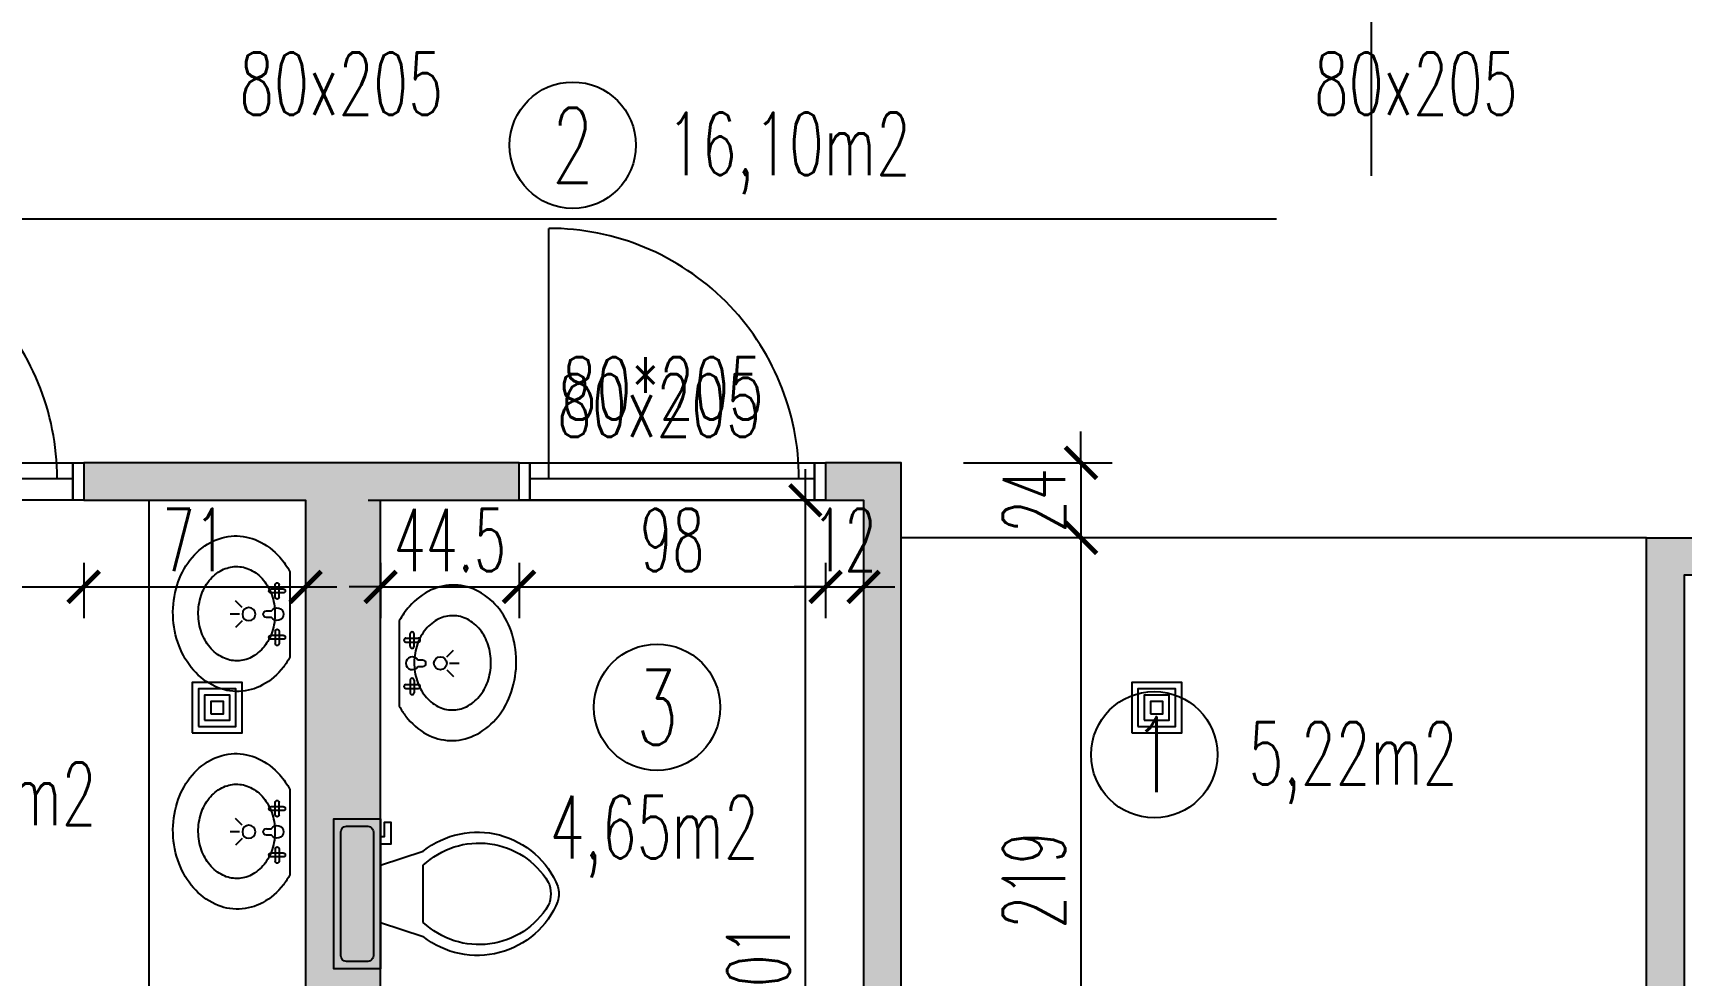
# Model space of a CAD drawing. Header units: millimetres. Extents: x -24587 to 37983, y -70862 to 338.
# Drawn here: x 10308 to 10835, y -60634 to -60333 of the extents above; entities that cross this region are included whole.
import ezdxf
from ezdxf.enums import TextEntityAlignment as Align

# ---------------------------------------------------------------- set-up
doc = ezdxf.new("R2010")
doc.units = ezdxf.units.MM
doc.header["$LTSCALE"] = 50
doc.linetypes.add('DASHED2', pattern=[9.525, 6.35, -3.175])
doc.layers.get('Defpoints').update_dxf_attribs({"color": 251})
for name, color, linetype in [('6', 6, 'Continuous'), ('A-DRZWI_OKNA', 13, 'Continuous'), ('A-URZADZENIA', 93, 'Continuous'), ('K-CIENKIEP', 8, 'DASHED2'), ('K-HATCH', 8, 'Continuous'), ('K-HATCH243', 243, 'Continuous'), ('K-SCIANY', 2, 'Continuous'), ('K-TEXT 2.4mm', 71, 'Continuous'), ('K-TEXT 2mm', 254, 'Continuous'), ('K-WYMIARY', 1, 'Continuous')]:
    doc.layers.add(name, color=color, linetype=linetype)
doc.layers.add('__NIEDRUK__', color=54, linetype='Continuous', plot=False)
doc.styles.add('text 2.4mm', font='romans.shx', dxfattribs={"width": 0.65})
doc.styles.add('text 2mm', font='romans.shx', dxfattribs={"width": 0.65})
doc.styles.add('WYM1', font='romanszb.shx', dxfattribs={"width": 0.6})
doc.dimstyles.new('CM100', dxfattribs={"dimscale": 5, "dimtxt": 2, "dimasz": 1, "dimexe": 1, "dimexo": 2, "dimgap": 0.5, "dimtad": 1, "dimrnd": 0.5, "dimdsep": 46, "dimtxsty": 'WYM1', "dimblk": 'OBLIQUE', "dimcen": 0, "dimdle": 1, "dimclrd": 253, "dimclre": 251, "dimclrt": 30, "dimadec": 0, "dimazin": 0, "dimtfac": 1, "dimtix": 1, "dimtmove": 0, "dimatfit": 0, "dimfxl": 1, "dimtfillclr": 256, "dimtolj": 1, "dimarcsym": 0})
pattern_1 = [(90, (-4e-14, 1), (-30, 30), [1, -29]), (90, (-3, 1), (-30, 30), [1, -29]), (90, (-2, 6), (-30, 30), [1, -29]), (90, (-5, 6), (-30, 30), [1, -29]), (90, (-15, 16), (-30, 30), [1, -29]), (90, (-18, 16), (-30, 30), [1, -29]), (90, (-17, 21), (-30, 30), [1, -29]), (90, (-20, 21), (-30, 30), [1, -29]), (90, (-5, 1), (-30, 30), [2, -28]), (90, (-9, 1), (-30, 30), [2, -28]), (90, (-20, 16), (-30, 30), [2, -28]), (90, (-24, 16), (-30, 30), [2, -28]), (180, (-1, -4e-14), (-30, -30), [1, -29]), (180, (-1, 3), (-30, -30), [1, -29]), (180, (-3, 5), (-30, -30), [1, -29]), (180, (-3, 8), (-30, -30), [1, -29]), (180, (-16, 15), (-30, -30), [1, -29]), (180, (-16, 18), (-30, -30), [1, -29]), (180, (-18, 20), (-30, -30), [1, -29]), (180, (-18, 23), (-30, -30), [1, -29]), (180, (-6, -3e-13), (-30, -30), [2, -28]), (180, (-6, 4), (-30, -30), [2, -28]), (180, (-21, 15), (-30, -30), [2, -28]), (180, (-21, 19), (-30, -30), [2, -28]), (135, (-2, -8e-14), (-45, 15), [1.414214, -41.012193]), (135, (-8e-14, 2), (-45, 15), [1.414214, -41.012193]), (135, (-4, 5), (-45, 15), [1.414214, -41.012193]), (135, (-2, 7), (-45, 15), [1.414214, -41.012193]), (135, (-17, 15), (-45, 15), [1.414214, -41.012193]), (135, (-15, 17), (-45, 15), [1.414214, -41.012193]), (135, (-19, 20), (-45, 15), [1.414214, -41.012193]), (135, (-17, 22), (-45, 15), [1.414214, -41.012193]), (135, (-8, -3e-13), (-45, 15), [1.414214, -41.012193]), (135, (-5, 3), (-45, 15), [1.414214, -41.012193]), (135, (-23, 15), (-45, 15), [1.414214, -41.012193]), (135, (-20, 18), (-45, 15), [1.414214, -41.012193]), (45, (-1, -4e-14), (-3e-12, 60), [1.414214, -19.79899]), (45, (-3, 2), (-3e-12, 60), [1.414214, -19.79899]), (45, (-3, 5), (-3e-12, 60), [1.414214, -19.79899]), (45, (-5, 7), (-3e-12, 60), [1.414214, -19.79899]), (45, (-16, 15), (-3e-12, 60), [1.414214, -19.79899]), (45, (-18, 17), (-3e-12, 60), [1.414214, -19.79899]), (45, (-18, 20), (-3e-12, 60), [1.414214, -19.79899]), (45, (-20, 22), (-3e-12, 60), [1.414214, -19.79899]), (45, (-6, -3e-13), (-3e-12, 60), [1.414214, -19.79899]), (45, (-9, 3), (-3e-12, 60), [1.414214, -19.79899]), (45, (-21, 15), (-3e-12, 60), [1.414214, -19.79899]), (45, (-24, 18), (-3e-12, 60), [1.414214, -19.79899]), (135, (-5, 10), (-8.83883476, -4e-13), [6.25, -6.25])]

# ---------------------------------------------------------------- blocks, each defined once
blk = doc.blocks.new('A$C5F21378C')
for points in [[(-12, 49.02), (0, 49.02), (0, 45.52), (-12, 45.52), (-12, 49.02)], [(-5, 45.52), (-5, 39.48)], [(-5, 39.48), (75, 39.48)], [(-5, 39.48), (-5, -40.52)], [(-5, -40.52), (-5, -45.52)], [(-12, -45.52), (0, -45.52), (0, -49.02), (-12, -49.02), (-12, -45.52)]]:
    blk.add_lwpolyline(points)
blk.add_lwpolyline([(-12, 45.52), (0, 45.52), (0, -45.52), (-12, -45.52)], close=True)
blk.add_arc((-5, 39.48), 80, 270, 0)
at = {"layer": '__NIEDRUK__', "style": 'WYM1', "width": 0.65}
blk.add_text('80*205', height=20, rotation=270, dxfattribs=at).set_placement((23.8, 3.04), align=Align.MIDDLE_CENTER)
blk = doc.blocks.new('A$C2EB34582')
for p, q in [((0, -13.66), (0, 13.66)), ((-5.87, 0.91), (-7.5, 0.91)), ((-7.5, -1.12), (-5.87, -1.12))]:
    blk.add_line(p, q)
at = {"linetype": 'Continuous'}
blk.add_lwpolyline([(0, 13.66, 0.037903), (-2.08, 16.85, 0.104469), (-8.72, 22.55, 0.117634), (-16.24, 24.6, 0.117634), (-23.87, 23.04, 0.104469), (-30.86, 17.78, 0.090016), (-35.47, 10.07, 0.08192), (-37.39, 0.39, 0.08192), (-36.1, -9.38, 0.090016), (-32, -17.38, 0.104469), (-25.36, -23.07, 0.117634), (-17.84, -25.12, 0.117634), (-10.21, -23.56, 0.104469), (-3.21, -18.3, 0.056259), (0, -13.66, 0.056259)], format="xyb", dxfattribs=at)
blk.add_lwpolyline([(-16.87, 14.82, 0.118283), (-21.44, 13.77, 0.104607), (-25.59, 10.5, 0.089718), (-28.27, 5.77, 0.081436), (-29.31, -0.12, 0.081436), (-28.4, -6.04, 0.089718), (-25.83, -10.83, 0.104607), (-21.76, -14.19, 0.118283), (-17.21, -15.34, 0.118283), (-12.63, -14.3, 0.104607), (-8.48, -11.02, 0.089718), (-5.81, -6.29, 0.081436), (-4.77, -0.4, 0.081436), (-5.67, 5.51, 0.089718), (-8.25, 10.3, 0.104607), (-12.32, 13.67, 0.118283)], format="xyb", close=True, dxfattribs=at)
for points in [[(-2.09, 7.93), (-6.07, 7.93)], [(-2.09, 6.69), (-6.07, 6.69)], [(-4.7, 5.32), (-4.7, 9.3)], [(-3.46, 5.32), (-3.46, 9.3)], [(-15.23, 2), (-17.37, 4.13)], [(-16.1, -0.11), (-19.12, -0.11)], [(-15.23, -2.22), (-17.37, -4.35)], [(-2.09, -6.91), (-6.07, -6.91)], [(-2.09, -8.15), (-6.07, -8.15)], [(-4.7, -5.54), (-4.7, -9.52)], [(-3.46, -5.54), (-3.46, -9.52)]]:
    blk.add_lwpolyline(points)
blk.add_circle((-13.12, -0.11), 2.08)
for centre, radius, start, end in [((-6.07, 7.31), 0.622, 90, 270), ((-4.08, 9.3), 0.622, 0, 180), ((-4.08, 5.32), 0.622, 180, 0), ((-2.09, 7.31), 0.622, 270, 90), ((-7.5, -0.11), 1.02, 90, 270), ((-4.12, -0.11), 2.03, 210.3431, 149.7554), ((-4.08, -5.54), 0.622, 0, 180), ((-6.07, -7.53), 0.622, 90, 270), ((-4.08, -9.52), 0.622, 180, 0), ((-2.09, -7.53), 0.622, 270, 90)]:
    blk.add_arc(centre, radius, start, end)
blk = doc.blocks.new('KIBEL')
blk.add_lwpolyline([(-0.0355, 0.2413), (-0.1999, 0.2413), (-0.1999, -0.2837), (-0.0355, -0.2837)], close=True)
for points in [[(-0.1499, 0.2163, 0.5), (-0.1749, 0.1913)], [(-0.0605, 0.1913, 0.5), (-0.0855, 0.2163)], [(0.1145, -0.1712, 0.501321), (0.5861, -0.0474, 0.132891), (0.5861, 0.0049, 0.501321), (0.1145, 0.1288)], [(0.1145, -0.1212, 0.480081), (0.5526, -0.0623, 0.215004), (0.5526, 0.0199, 0.480081), (0.1145, 0.0788)], [(-0.1749, -0.2337, 0.5), (-0.1499, -0.2587)], [(-0.0855, -0.2587, 0.5), (-0.0605, -0.2337)]]:
    blk.add_lwpolyline(points, format="xyb")
for points in [[(-0.1749, 0.1913), (-0.1749, -0.2337)], [(-0.0855, 0.2163), (-0.1499, 0.2163)], [(-0.0605, -0.2337), (-0.0605, 0.1913)], [(-0.0355, 0.0788), (0.1145, 0.1288)], [(0.1145, 0.0788), (0.1145, -0.1212)], [(-0.0355, -0.1212), (0.1145, -0.1712)], [(-0.0355, -0.1962), (0.002, -0.1962), (0.002, -0.2712), (-0.023, -0.2712), (-0.023, -0.2212), (-0.0355, -0.2212)], [(-0.1499, -0.2587), (-0.0855, -0.2587)]]:
    blk.add_lwpolyline(points)
blk = doc.blocks.new('_ArchTick')
at = {"color": 0, "linetype": 'ByBlock', "const_width": 0.15}
blk.add_lwpolyline([(-0.5, -0.5), (0.5, 0.5)], dxfattribs=at)
blk = doc.blocks.new('*D124')
at = {"layer": 'Defpoints', "color": 0, "transparency": 16777216}
for p in [(10394.7, -60482.35), (10418.7, -60783.35), (10554.57, -60783.35)]:
    blk.add_point(p, dxfattribs=at)
at = {"layer": 'K-WYMIARY', "color": 253, "lineweight": -2, "transparency": 16777216}
blk.add_line((10554.57, -60472.35), (10554.57, -60793.35), dxfattribs=at)
at = {"layer": 'K-WYMIARY', "color": 251, "lineweight": -2, "transparency": 16777216}
for p, q in [((10414.7, -60482.35), (10564.57, -60482.35)), ((10438.7, -60783.35), (10564.57, -60783.35))]:
    blk.add_line(p, q, dxfattribs=at)
at = {"layer": 'K-WYMIARY', "color": 253, "lineweight": -2, "transparency": 16777216, "xscale": 10, "yscale": 10, "zscale": 10}
for p, rotation in [((10554.57, -60482.35), 90), ((10554.57, -60783.35), 270)]:
    blk.add_blockref('_ArchTick', p, dxfattribs=dict(at, rotation=rotation))
at = {"layer": 'K-WYMIARY', "color": 30, "transparency": 16777216, "insert": (10539.57, -60632.85), "char_height": 20, "attachment_point": 5, "rotation": 90, "style": 'WYM1'}
blk.add_mtext('\\A1;301', dxfattribs=at)
blk = doc.blocks.new('*D126')
at = {"layer": 'Defpoints', "color": 0, "transparency": 16777216}
for p in [(10823.7, -60494.35), (10642.74, -60713.35), (10823.7, -60713.35)]:
    blk.add_point(p, dxfattribs=at)
at = {"layer": 'K-WYMIARY', "color": 253, "lineweight": -2, "transparency": 16777216}
blk.add_line((10642.74, -60484.35), (10642.74, -60723.35), dxfattribs=at)
at = {"layer": 'K-WYMIARY', "color": 251, "lineweight": -2, "transparency": 16777216}
for p, q in [((10803.7, -60494.35), (10632.74, -60494.35)), ((10803.7, -60713.35), (10632.74, -60713.35))]:
    blk.add_line(p, q, dxfattribs=at)
at = {"layer": 'K-WYMIARY', "color": 253, "lineweight": -2, "transparency": 16777216, "xscale": 10, "yscale": 10, "zscale": 10}
for p, rotation in [((10642.74, -60494.35), 90), ((10642.74, -60713.35), 270)]:
    blk.add_blockref('_ArchTick', p, dxfattribs=dict(at, rotation=rotation))
at = {"layer": 'K-WYMIARY', "color": 30, "transparency": 16777216, "insert": (10627.74, -60603.85), "char_height": 20, "attachment_point": 5, "rotation": 90, "style": 'WYM1'}
blk.add_mtext('\\A1;219', dxfattribs=at)
blk = doc.blocks.new('*D189')
at = {"layer": 'Defpoints', "color": 0, "transparency": 16777216}
for p in [(10585.2, -60470.35), (10642.74, -60494.35), (10823.7, -60494.35)]:
    blk.add_point(p, dxfattribs=at)
at = {"layer": 'K-WYMIARY', "color": 253, "lineweight": -2, "transparency": 16777216}
for p, q in [((10642.74, -60470.35), (10642.74, -60460.35)), ((10642.74, -60470.35), (10642.74, -60494.35)), ((10642.74, -60494.35), (10642.74, -60504.35))]:
    blk.add_line(p, q, dxfattribs=at)
at = {"layer": 'K-WYMIARY', "color": 251, "lineweight": -2, "transparency": 16777216}
for p, q in [((10605.2, -60470.35), (10652.74, -60470.35)), ((10803.7, -60494.35), (10632.74, -60494.35))]:
    blk.add_line(p, q, dxfattribs=at)
at = {"layer": 'K-WYMIARY', "color": 253, "lineweight": -2, "transparency": 16777216, "xscale": 10, "yscale": 10, "zscale": 10}
for p, rotation in [((10642.74, -60470.35), 270.0000000000006), ((10642.74, -60494.35), 90.00000000000061)]:
    blk.add_blockref('_ArchTick', p, dxfattribs=dict(at, rotation=rotation))
at = {"layer": 'K-WYMIARY', "color": 30, "transparency": 16777216, "insert": (10627.74, -60482.35), "char_height": 20, "attachment_point": 5, "rotation": 90, "style": 'WYM1'}
blk.add_mtext('\\A1;24', dxfattribs=at)
blk = doc.blocks.new('A$C11cd791a')
for points in [[(-8, -8), (8, -8), (8, 8), (-8, 8)], [(-6, -6), (6, -6), (6, 6), (-6, 6)], [(-4, -4), (4, -4), (4, 4), (-4, 4)], [(-2, -2), (2, -2), (2, 2), (-2, 2)]]:
    blk.add_lwpolyline(points, close=True)
blk = doc.blocks.new('*D258')
at = {"layer": 'Defpoints', "color": 0, "transparency": 16777216}
for p in [(10225.7, -60482.35), (10323.75, -60482.35), (10323.75, -60510.03)]:
    blk.add_point(p, dxfattribs=at)
at = {"layer": 'K-WYMIARY', "color": 251, "lineweight": -2, "transparency": 16777216}
for p, q in [((10225.7, -60502.35), (10225.7, -60520.03)), ((10323.75, -60502.35), (10323.75, -60520.03))]:
    blk.add_line(p, q, dxfattribs=at)
at = {"layer": 'K-WYMIARY', "color": 253, "lineweight": -2, "transparency": 16777216}
blk.add_line((10215.7, -60510.03), (10333.75, -60510.03), dxfattribs=at)
at = {"layer": 'K-WYMIARY', "color": 253, "lineweight": -2, "transparency": 16777216, "xscale": 10, "yscale": 10, "zscale": 10, "rotation": 180}
blk.add_blockref('_ArchTick', (10225.7, -60510.03), dxfattribs=at)
at = {"layer": 'K-WYMIARY', "color": 253, "lineweight": -2, "transparency": 16777216, "xscale": 10, "yscale": 10, "zscale": 10}
blk.add_blockref('_ArchTick', (10323.75, -60510.03), dxfattribs=at)
at = {"layer": 'K-WYMIARY', "color": 30, "transparency": 16777216, "insert": (10274.72, -60495.03), "char_height": 20, "attachment_point": 5, "style": 'WYM1'}
blk.add_mtext('\\A1;98', dxfattribs=at)
blk = doc.blocks.new('*D259')
at = {"layer": 'Defpoints', "color": 0, "transparency": 16777216}
for p in [(10323.75, -60482.35), (10394.7, -60482.35), (10394.7, -60510.03)]:
    blk.add_point(p, dxfattribs=at)
at = {"layer": 'K-WYMIARY', "color": 251, "lineweight": -2, "transparency": 16777216}
for p, q in [((10323.75, -60502.35), (10323.75, -60520.03)), ((10394.7, -60502.35), (10394.7, -60520.03))]:
    blk.add_line(p, q, dxfattribs=at)
at = {"layer": 'K-WYMIARY', "color": 253, "lineweight": -2, "transparency": 16777216}
blk.add_line((10313.75, -60510.03), (10404.7, -60510.03), dxfattribs=at)
at = {"layer": 'K-WYMIARY', "color": 253, "lineweight": -2, "transparency": 16777216, "xscale": 10, "yscale": 10, "zscale": 10, "rotation": 180}
blk.add_blockref('_ArchTick', (10323.75, -60510.03), dxfattribs=at)
at = {"layer": 'K-WYMIARY', "color": 253, "lineweight": -2, "transparency": 16777216, "xscale": 10, "yscale": 10, "zscale": 10}
blk.add_blockref('_ArchTick', (10394.7, -60510.03), dxfattribs=at)
at = {"layer": 'K-WYMIARY', "color": 30, "transparency": 16777216, "insert": (10359.22, -60495.03), "char_height": 20, "attachment_point": 5, "style": 'WYM1'}
blk.add_mtext('\\A1;71', dxfattribs=at)
blk = doc.blocks.new('*D260')
at = {"layer": 'Defpoints', "color": 0, "transparency": 16777216}
for p in [(10418.7, -60482.35), (10462.99, -60482.35), (10462.99, -60510.03)]:
    blk.add_point(p, dxfattribs=at)
at = {"layer": 'K-WYMIARY', "color": 251, "lineweight": -2, "transparency": 16777216}
for p, q in [((10418.7, -60502.35), (10418.7, -60520.03)), ((10462.99, -60502.35), (10462.99, -60520.03))]:
    blk.add_line(p, q, dxfattribs=at)
at = {"layer": 'K-WYMIARY', "color": 253, "lineweight": -2, "transparency": 16777216}
for p, q in [((10418.7, -60510.03), (10408.7, -60510.03)), ((10418.7, -60510.03), (10462.99, -60510.03)), ((10462.99, -60510.03), (10472.99, -60510.03))]:
    blk.add_line(p, q, dxfattribs=at)
at = {"layer": 'K-WYMIARY', "color": 253, "lineweight": -2, "transparency": 16777216, "xscale": 10, "yscale": 10, "zscale": 10}
blk.add_blockref('_ArchTick', (10418.7, -60510.03), dxfattribs=at)
at = {"layer": 'K-WYMIARY', "color": 253, "lineweight": -2, "transparency": 16777216, "xscale": 10, "yscale": 10, "zscale": 10, "rotation": 180}
blk.add_blockref('_ArchTick', (10462.99, -60510.03), dxfattribs=at)
at = {"layer": 'K-WYMIARY', "color": 30, "transparency": 16777216, "insert": (10440.85, -60495.03), "char_height": 20, "attachment_point": 5, "style": 'WYM1'}
blk.add_mtext('\\A1;44.5', dxfattribs=at)
blk = doc.blocks.new('*D262')
at = {"layer": 'Defpoints', "color": 0, "transparency": 16777216}
for p in [(10462.99, -60482.35), (10561.04, -60482.35), (10561.04, -60510.03)]:
    blk.add_point(p, dxfattribs=at)
at = {"layer": 'K-WYMIARY', "color": 251, "lineweight": -2, "transparency": 16777216}
for p, q in [((10462.99, -60502.35), (10462.99, -60520.03)), ((10561.04, -60502.35), (10561.04, -60520.03))]:
    blk.add_line(p, q, dxfattribs=at)
at = {"layer": 'K-WYMIARY', "color": 253, "lineweight": -2, "transparency": 16777216}
blk.add_line((10452.99, -60510.03), (10571.04, -60510.03), dxfattribs=at)
at = {"layer": 'K-WYMIARY', "color": 253, "lineweight": -2, "transparency": 16777216, "xscale": 10, "yscale": 10, "zscale": 10, "rotation": 180}
blk.add_blockref('_ArchTick', (10462.99, -60510.03), dxfattribs=at)
at = {"layer": 'K-WYMIARY', "color": 253, "lineweight": -2, "transparency": 16777216, "xscale": 10, "yscale": 10, "zscale": 10}
blk.add_blockref('_ArchTick', (10561.04, -60510.03), dxfattribs=at)
at = {"layer": 'K-WYMIARY', "color": 30, "transparency": 16777216, "insert": (10512.02, -60495.03), "char_height": 20, "attachment_point": 5, "style": 'WYM1'}
blk.add_mtext('\\A1;98', dxfattribs=at)
blk = doc.blocks.new('*D263')
at = {"layer": 'Defpoints', "color": 0, "transparency": 16777216}
for p in [(10561.04, -60482.35), (10573.2, -60482.35), (10573.2, -60510.03)]:
    blk.add_point(p, dxfattribs=at)
at = {"layer": 'K-WYMIARY', "color": 251, "lineweight": -2, "transparency": 16777216}
for p, q in [((10561.04, -60502.35), (10561.04, -60520.03)), ((10573.2, -60502.35), (10573.2, -60520.03))]:
    blk.add_line(p, q, dxfattribs=at)
at = {"layer": 'K-WYMIARY', "color": 253, "lineweight": -2, "transparency": 16777216}
for p, q in [((10561.04, -60510.03), (10551.04, -60510.03)), ((10561.04, -60510.03), (10573.2, -60510.03)), ((10573.2, -60510.03), (10583.2, -60510.03))]:
    blk.add_line(p, q, dxfattribs=at)
at = {"layer": 'K-WYMIARY', "color": 253, "lineweight": -2, "transparency": 16777216, "xscale": 10, "yscale": 10, "zscale": 10}
blk.add_blockref('_ArchTick', (10561.04, -60510.03), dxfattribs=at)
at = {"layer": 'K-WYMIARY', "color": 253, "lineweight": -2, "transparency": 16777216, "xscale": 10, "yscale": 10, "zscale": 10, "rotation": 180}
blk.add_blockref('_ArchTick', (10573.2, -60510.03), dxfattribs=at)
at = {"layer": 'K-WYMIARY', "color": 30, "transparency": 16777216, "insert": (10567.12, -60495.03), "char_height": 20, "attachment_point": 5, "style": 'WYM1'}
blk.add_mtext('\\A1;12', dxfattribs=at)

msp = doc.modelspace()

# ---------------------------------------------------------------- hatches: boundary and pattern name
at = {"layer": 'K-HATCH'}
h = msp.add_hatch(dxfattribs=at)
h.set_pattern_fill('GAZOBET', color=256, angle=90, style=0, pattern_type=2)
h.set_pattern_definition(pattern_1)
h.paths.add_polyline_path([(10585.2, -60713.349), (10585.2, -60470.349), (10561.041, -60470.349), (10561.041, -60482.349), (10573.2, -60482.349), (10573.2, -60618.299), (10573.2, -60783.349), (10418.7, -60783.349), (10418.7, -60618.299), (10418.7, -60482.349), (10462.991, -60482.349), (10462.991, -60470.349), (10323.75, -60470.349), (10323.75, -60482.349), (10394.7, -60482.349), (10394.7, -60618.349), (10394.7, -60783.349), (10317.568, -60783.349), (10317.568, -60807.349), (10597.2, -60807.349), (10597.2, -60737.349), (10651.2, -60737.349), (10651.2, -60713.349)])
h = msp.add_hatch(dxfattribs=at)
h.set_pattern_fill('GAZOBET', color=256, angle=90, style=0, pattern_type=2)
h.set_pattern_definition(pattern_1)
h.paths.add_polyline_path([(11015.7, -60636.098), (10991.7, -60636.098), (10991.7, -60713.349), (10835.7, -60713.349), (10835.7, -60506.349), (10991.7, -60506.349), (10991.7, -60549.098), (11015.7, -60549.098), (11015.7, -60494.349), (10823.7, -60494.349), (10823.7, -60506.349), (10823.7, -60713.349), (10808.2, -60713.349), (10808.2, -60737.349), (10991.7, -60737.349), (10991.7, -60877.349), (11144.122, -60877.349), (11144.122, -60853.349), (11015.7, -60853.349)])
at = {"layer": 'K-HATCH243'}
h = msp.add_hatch(dxfattribs=at)
h.set_pattern_fill('AR-HBONE', color=256, scale=0.2)
h.set_pattern_definition([(45, (-7e-12, -52000), (0, 28.73682), [60.96, -20.32]), (135, (14.368, -51985.632), (3e-15, 28.73682), [60.96, -20.32])])
h.paths.add_polyline_path([(11746.7, -60997.349), (11746.7, -59787.349), (9336.7, -59787.349), (9336.7, -60997.349)])
h.paths.add_polyline_path([(9460.7, -60827.349), (9460.7, -60917.349), (9416.7, -60917.349), (9416.7, -59867.349), (9460.7, -59867.349), (9460.7, -59887.349), (11622.7, -59887.349), (11622.7, -59867.349), (11666.7, -59867.349), (11666.7, -60917.349), (11622.7, -60917.349), (11622.7, -60897.349), (11031.7, -60897.349), (11031.7, -60957.349), (10557.2, -60957.349), (10557.2, -60827.349)], flags=16)
h.paths.add_polyline_path([(9859.7, -60695.324), (9859.7, -60565.324), (9883.7, -60565.324), (9907.7, -60565.324), (9907.7, -60695.324), (9883.7, -60695.324)], flags=0)
h.paths.add_polyline_path([(10557.2, -60827.349), (10587.2, -60827.349), (10617.2, -60827.349), (10617.2, -60757.349), (10971.7, -60757.349), (10971.7, -60897.349), (11001.7, -60897.349), (11031.7, -60897.349), (11031.7, -60957.349), (10557.2, -60957.349)], flags=16)

# ---------------------------------------------------------------- linework, layer by layer
at = {"layer": '6', "linetype": 'DASHED2', "ltscale": 2}
for points in [[(10675.981, -61369.849), (10609.08, -61331.097), (10735.694, -61331.097), (10735.694, -59356.589), (10609.08, -59356.589), (10675.981, -59317.837)], [(9079.045, -60332.636), (9117.796, -60265.735), (9117.796, -60392.349), (12054.255, -60392.349), (12054.255, -60265.735), (12093.006, -60332.636)]]:
    msp.add_lwpolyline(points, dxfattribs=at)
at = {"layer": 'A-URZADZENIA'}
msp.add_lwpolyline([(10394.7, -60482.349), (10394.7, -60638.481), (10344.7, -60638.481), (10344.7, -60482.349)], close=True, dxfattribs=at)
at = {"layer": 'K-CIENKIEP'}
msp.add_lwpolyline([(10823.7, -60494.349), (10585.2, -60494.349)], dxfattribs=at)
at = {"layer": 'K-SCIANY'}
for points in [[(10418.7, -60618.299), (10418.7, -60482.349), (10462.991, -60482.349), (10462.991, -60470.349), (10323.75, -60470.349), (10323.75, -60482.349), (10394.7, -60482.349), (10394.7, -60618.349), (10394.7, -60783.349), (10317.568, -60783.349), (10317.568, -60827.349), (10617.2, -60827.349), (10617.2, -60757.349), (10651.2, -60757.349), (10651.2, -60713.349), (10585.2, -60713.349), (10585.2, -60713.349)], [(10585.2, -60713.349), (10585.2, -60470.349), (10561.041, -60470.349), (10561.041, -60482.349), (10573.2, -60482.349), (10573.2, -60618.299)], [(10573.2, -60618.299), (10573.2, -60783.349), (10418.7, -60783.349), (10418.7, -60618.299)]]:
    msp.add_lwpolyline(points, dxfattribs=at)
msp.add_lwpolyline([(11144.122, -60853.349), (11144.122, -60897.349), (10971.7, -60897.349), (10971.7, -60757.349), (10808.2, -60757.349), (10808.2, -60713.349), (10823.7, -60713.349), (10823.7, -60506.349), (10823.7, -60506.349), (10823.7, -60494.349), (11015.7, -60494.349), (11015.7, -60549.098), (10991.7, -60549.098), (10991.7, -60506.349), (10835.7, -60506.349), (10835.7, -60713.349), (10991.7, -60713.349), (10991.7, -60636.098), (11015.7, -60636.098), (11015.7, -60853.349)], close=True, dxfattribs=at)
at = {"layer": 'K-TEXT 2mm'}
for centre in [(10480.181, -60368.748, 0), (10507.151, -60548.559, 0), (10666.205, -60563.716, 0)]:
    msp.add_circle(centre, 20.206, dxfattribs=at)

# ---------------------------------------------------------------- block references
at = {"layer": '__NIEDRUK__'}
for p in [(10366.433, -60548.682), (10666.966, -60548.682)]:
    msp.add_blockref('A$C11cd791a', p, dxfattribs=at)
at = {"layer": 'A-DRZWI_OKNA', "rotation": 90.00000000000018}
for p in [(10274.725, -60470.349), (10512.016, -60470.349)]:
    msp.add_blockref('A$C5F21378C', p, dxfattribs=at)
at = {"layer": 'A-URZADZENIA', "xscale": -1, "rotation": 180}
for p in [(10389.7, -60518.877), (10389.7, -60588.511)]:
    msp.add_blockref('A$C2EB34582', p, dxfattribs=at)
at = {"layer": 'A-URZADZENIA', "rotation": 180.0000000000001}
msp.add_blockref('A$C2EB34582', (10424.7, -60534.595), dxfattribs=at)
at = {"layer": 'A-URZADZENIA', "xscale": -91.22225963672268, "yscale": 91.22225963672268, "zscale": 91.22225963672268, "rotation": 180}
msp.add_blockref('KIBEL', (10421.934, -60610.168), dxfattribs=at)

# ---------------------------------------------------------------- texts
at = {"layer": 'K-TEXT 2.4mm', "style": 'text 2.4mm', "width": 0.65}
for s, p in [('2', (10480.181, -60368.748, 0)), ('3', (10507.151, -60548.559, 0)), ('1', (10666.205, -60563.716, 0))]:
    msp.add_text(s, height=24, dxfattribs=at).set_placement(p, align=Align.MIDDLE_CENTER)
at = {"layer": 'K-TEXT 2mm', "style": 'text 2mm', "width": 0.65}
for s, p in [('80x205', (10373.502, -60359.08, 0)), ('80x205', (10717.256, -60359.08, 0)), ('16,10m2', (10510.338, -60378.338, 0)), ('80x205', (10475.157, -60462.049, 0)), ('5,22m2', (10696.363, -60573.306, 0)), ('8,28m2', (10260.985, -60586.232, 0)), ('4,65m2', (10472.793, -60596.902, 0))]:
    msp.add_text(s, height=20, dxfattribs=at).set_placement(p)

# ---------------------------------------------------------------- dimensions: what is measured, and where the dimension line sits
at = {"layer": 'K-WYMIARY'}
for base, p1, p2, picture, middle in [((10642.745, -60494.349), (10585.2, -60470.349), (10823.7, -60494.349), '*D189', (10627.745, -60482.349)), ((10554.567, -60783.349), (10394.7, -60482.349), (10418.7, -60783.349), '*D124', (10539.567, -60632.849)), ((10642.745, -60713.349), (10823.7, -60494.349), (10823.7, -60713.349), '*D126', (10627.745, -60603.849))]:
    dim = msp.add_linear_dim(base=base, p1=p1, p2=p2, angle=90, dimstyle='CM100', override={"dimscale": 10, "dimblk": 'ArchTick'}, dxfattribs=at)
    dim.commit()
    dim.dimension.update_dxf_attribs({"geometry": picture, "text_midpoint": middle})
for base, p1, p2, override, picture, middle in [((10323.75, -60510.025), (10225.7, -60482.349), (10323.75, -60482.349), {"dimscale": 10, "dimblk": 'ArchTick', "dimtmove": 1}, '*D258', (10274.725, -60495.025)), ((10394.7, -60510.025), (10323.75, -60482.349), (10394.7, -60482.349), {"dimscale": 10, "dimblk": 'ArchTick', "dimtmove": 1}, '*D259', (10359.225, -60495.025)), ((10462.991, -60510.025), (10418.7, -60482.349), (10462.991, -60482.349), {"dimscale": 10, "dimblk": 'ArchTick'}, '*D260', (10440.845, -60495.025)), ((10561.041, -60510.025), (10462.991, -60482.349), (10561.041, -60482.349), {"dimscale": 10, "dimblk": 'ArchTick', "dimtmove": 1}, '*D262', (10512.016, -60495.025)), ((10573.2, -60510.025), (10561.041, -60482.349), (10573.2, -60482.349), {"dimscale": 10, "dimblk": 'ArchTick', "dimtmove": 1}, '*D263', (10567.12, -60495.025))]:
    dim = msp.add_linear_dim(base=base, p1=p1, p2=p2, dimstyle='CM100', override=override, dxfattribs=at)
    dim.commit()
    dim.dimension.update_dxf_attribs({"geometry": picture, "text_midpoint": middle})

doc.saveas('drawing.dxf')
